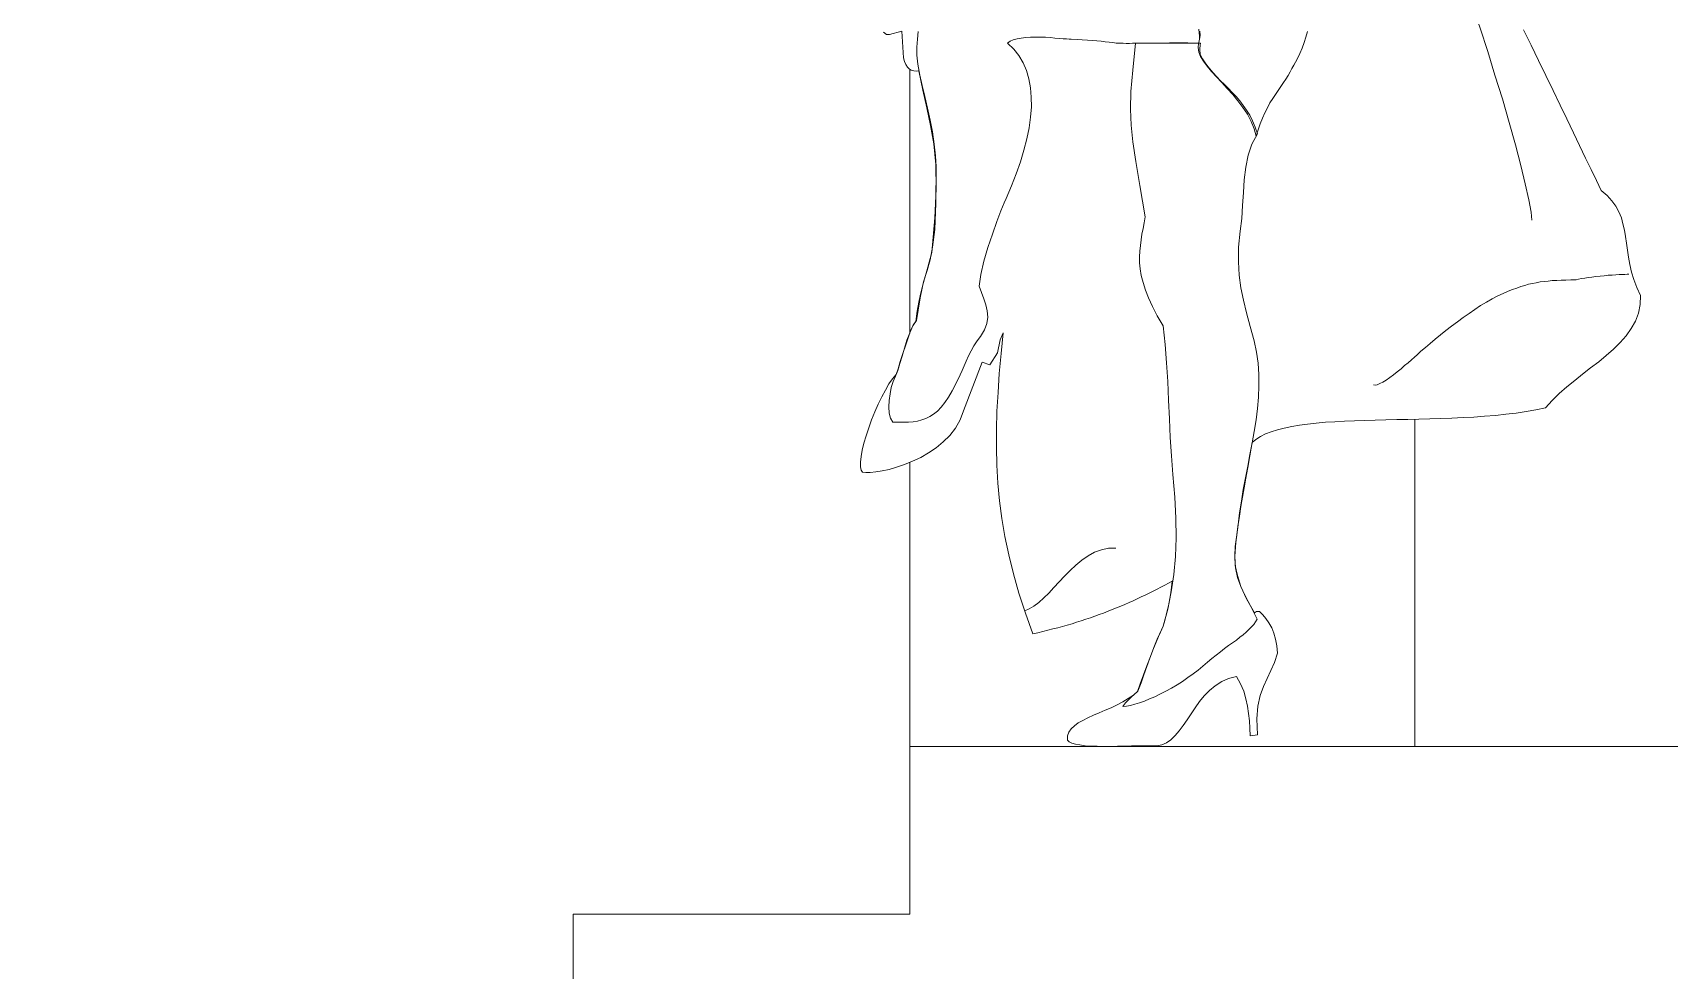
# Model space of a CAD drawing. Header units: metres. Extents: x -48 to 2360, y -1392 to 453.
# Drawn here: x 1300.936 to 1302.556, y 356.767 to 357.696 of the extents above; entities that cross this region are included whole.
import ezdxf

# ---------------------------------------------------------------- set-up
doc = ezdxf.new("R2010")
doc.units = ezdxf.units.M
doc.layers.get('0').update_dxf_attribs({"color": 200})
for name, color, linetype, lineweight in [('corte1', 211, 'Continuous', 20), ('corte2', 213, 'Continuous', 9), ('corte3', 215, 'Continuous', 5)]:
    doc.layers.add(name, color=color, linetype=linetype, lineweight=lineweight)

# ---------------------------------------------------------------- blocks, each defined once
blk = doc.blocks.new('A$C322F3531')
at = {"linetype": 'Continuous'}
for points in [[(0.2082, 0.7074), (0.2112, 0.7052), (0.2143, 0.7052), (0.2263, 0.7086), (0.2282, 0.6821), (0.2292, 0.6785), (0.2305, 0.6754), (0.232, 0.673), (0.2338, 0.6712), (0.2358, 0.6699), (0.2382, 0.6694), (0.2405, 0.669), (0.2431, 0.6692), (0.2471, 0.6501), (0.2512, 0.6325), (0.2549, 0.6152), (0.258, 0.5968), (0.26, 0.5763), (0.2605, 0.5525), (0.2592, 0.5238), (0.256, 0.4892), (0.2536, 0.4796), (0.2512, 0.471), (0.2489, 0.4632), (0.2469, 0.4558), (0.2449, 0.4481), (0.2432, 0.4401), (0.2416, 0.4312), (0.2403, 0.421), (0.238, 0.418), (0.2354, 0.4127), (0.2329, 0.4058), (0.2302, 0.3978), (0.2274, 0.3894), (0.2249, 0.3814), (0.2227, 0.3741), (0.2207, 0.3685), (0.2172, 0.3643), (0.2136, 0.3592), (0.2102, 0.353), (0.2065, 0.3463), (0.2031, 0.3391), (0.1996, 0.3314), (0.1965, 0.3234), (0.1936, 0.3156), (0.1911, 0.3078), (0.1889, 0.3003), (0.1871, 0.2934), (0.186, 0.2871), (0.1854, 0.2816), (0.1854, 0.2771), (0.1862, 0.2738), (0.1876, 0.2718), (0.1907, 0.2714), (0.1952, 0.2714), (0.2005, 0.272), (0.2069, 0.2729), (0.2138, 0.2745), (0.2212, 0.2765), (0.2291, 0.2792), (0.2371, 0.2825), (0.2451, 0.2863), (0.2529, 0.2907), (0.2605, 0.2958), (0.2674, 0.3018), (0.274, 0.3081), (0.2794, 0.3154), (0.284, 0.3236), (0.2874, 0.3323), (0.3058, 0.3807), (0.3134, 0.378), (0.3212, 0.3898), (0.3236, 0.4029), (0.3267, 0.4096), (0.3247, 0.3892), (0.3229, 0.3696), (0.3216, 0.3505), (0.3205, 0.332), (0.32, 0.3138), (0.32, 0.2961), (0.3203, 0.2785), (0.3214, 0.2609), (0.323, 0.2434), (0.3254, 0.2258), (0.3285, 0.208), (0.3323, 0.1898), (0.3369, 0.1711), (0.3423, 0.152), (0.3487, 0.1322), (0.356, 0.1116), (0.361, 0.1127), (0.366, 0.1138), (0.3709, 0.1151), (0.3758, 0.1164), (0.3807, 0.1176), (0.3854, 0.1189), (0.3901, 0.1202), (0.3949, 0.1216), (0.3994, 0.1231), (0.404, 0.1245), (0.4085, 0.126), (0.413, 0.1274), (0.4174, 0.1291), (0.4218, 0.1307), (0.4261, 0.1322), (0.4305, 0.134), (0.4347, 0.1356), (0.439, 0.1373), (0.4432, 0.1391), (0.4472, 0.1407), (0.4514, 0.1425), (0.4554, 0.1443), (0.4594, 0.1462), (0.4634, 0.1482), (0.4674, 0.15), (0.4712, 0.1518), (0.4752, 0.1538), (0.479, 0.1558), (0.4829, 0.1578), (0.4867, 0.1598), (0.4903, 0.1618), (0.4941, 0.1638), (0.4934, 0.1578), (0.4927, 0.1522), (0.4918, 0.1465), (0.4907, 0.1411), (0.4894, 0.1356), (0.4881, 0.1302), (0.4867, 0.1247), (0.4852, 0.1191), (0.4816, 0.1114), (0.4781, 0.1034), (0.4749, 0.0954), (0.4719, 0.0874), (0.469, 0.0793), (0.4661, 0.0711), (0.4632, 0.0629), (0.4601, 0.0549), (0.4556, 0.0509), (0.4505, 0.0474), (0.445, 0.0442), (0.4394, 0.0413), (0.4336, 0.0384), (0.4276, 0.0358), (0.4216, 0.0333), (0.416, 0.0309), (0.4105, 0.0284), (0.4056, 0.0258), (0.401, 0.0233), (0.3972, 0.0204), (0.394, 0.0173), (0.3918, 0.014), (0.3905, 0.0104), (0.3903, 0.0064), (0.392, 0.0047), (0.3947, 0.0033), (0.3983, 0.0022), (0.4027, 0.0015), (0.4078, 0.0007), (0.4136, 0.0004), (0.4196, 0.0002), (0.4261, 0), (0.4329, 0), (0.4398, 0.0002), (0.4469, 0.0004), (0.4538, 0.0005), (0.4605, 0.0005), (0.4669, 0.0007), (0.4729, 0.0007), (0.4785, 0.0007), (0.4838, 0.0016), (0.4885, 0.0036), (0.4928, 0.0067), (0.497, 0.0107), (0.5008, 0.0155), (0.5048, 0.0207), (0.5087, 0.0264), (0.5127, 0.0324), (0.5167, 0.0384), (0.521, 0.0444), (0.5257, 0.05), (0.531, 0.0553), (0.5367, 0.06), (0.543, 0.0642), (0.5499, 0.0673), (0.5577, 0.0694), (0.5617, 0.062), (0.5648, 0.0547), (0.567, 0.0473), (0.5686, 0.04), (0.5697, 0.0327), (0.5705, 0.0253), (0.5708, 0.018), (0.5712, 0.0105), (0.5785, 0.0116), (0.5779, 0.0273), (0.5788, 0.04), (0.5812, 0.0505), (0.5843, 0.0594), (0.5879, 0.0673), (0.5917, 0.0751), (0.5952, 0.0833), (0.5981, 0.0925), (0.5976, 0.0996), (0.5963, 0.1062), (0.5946, 0.1122), (0.5925, 0.1176), (0.5897, 0.1225), (0.5868, 0.1267), (0.5837, 0.1305), (0.5805, 0.1336), (0.5788, 0.1338), (0.5776, 0.1336), (0.5766, 0.1331), (0.5756, 0.1325), (0.5677, 0.1463), (0.5621, 0.1585), (0.5585, 0.1694), (0.5565, 0.1792), (0.5559, 0.1887), (0.5563, 0.198), (0.5576, 0.2074), (0.559, 0.2178), (0.5607, 0.2282), (0.5621, 0.2376), (0.5636, 0.2469), (0.5652, 0.2562), (0.5668, 0.2658), (0.5688, 0.2762), (0.5708, 0.2878), (0.5732, 0.3011), (0.5768, 0.3041), (0.5814, 0.3071), (0.5863, 0.3096), (0.5919, 0.3118), (0.5981, 0.3138), (0.605, 0.3154), (0.6123, 0.3169), (0.6199, 0.3181), (0.6281, 0.3192), (0.6366, 0.3201), (0.6457, 0.3211), (0.655, 0.3216), (0.6646, 0.3221), (0.6745, 0.3225), (0.6846, 0.3229), (0.695, 0.3232), (0.7055, 0.3234), (0.7163, 0.3238), (0.7272, 0.324), (0.7381, 0.3241), (0.749, 0.3245), (0.7599, 0.3249), (0.7708, 0.3252), (0.7819, 0.3258), (0.7926, 0.3263), (0.8033, 0.3271), (0.8139, 0.328), (0.8243, 0.3291), (0.8346, 0.3303), (0.8444, 0.3318), (0.8541, 0.3334), (0.8635, 0.3354), (0.8701, 0.3427), (0.877, 0.3496), (0.8846, 0.3561), (0.8924, 0.3625), (0.9002, 0.3689), (0.9082, 0.3749), (0.9162, 0.3811), (0.9237, 0.3872), (0.931, 0.3936), (0.9375, 0.4001), (0.9435, 0.4069), (0.9484, 0.414), (0.9526, 0.4214), (0.9555, 0.4292), (0.9571, 0.4378), (0.9575, 0.4467), (0.9539, 0.4547), (0.951, 0.4625), (0.9486, 0.4699), (0.947, 0.4774), (0.9457, 0.4847), (0.9446, 0.4916), (0.9437, 0.4985), (0.9428, 0.505), (0.9417, 0.5114), (0.9402, 0.5176), (0.9386, 0.5238), (0.9362, 0.5296), (0.9332, 0.5352), (0.9293, 0.5405), (0.9246, 0.5458), (0.9186, 0.5508), (0.9139, 0.5607), (0.9086, 0.5714), (0.9032, 0.5828), (0.8973, 0.5952), (0.8912, 0.6079), (0.8846, 0.6216), (0.8779, 0.6354), (0.871, 0.6497), (0.8639, 0.6645), (0.8566, 0.6794), (0.8493, 0.6946), (0.8419, 0.7097)], [(0.6279, 0.7083), (0.6263, 0.7026), (0.6246, 0.6972), (0.6226, 0.6917), (0.6203, 0.6865), (0.6176, 0.6808), (0.6143, 0.675), (0.6126, 0.6716), (0.6108, 0.6681), (0.6088, 0.6646), (0.6065, 0.661), (0.6041, 0.6576), (0.6016, 0.6537), (0.599, 0.6499), (0.5963, 0.6459), (0.5936, 0.6417), (0.5908, 0.6374), (0.5883, 0.6327), (0.5857, 0.6277), (0.5834, 0.6225), (0.581, 0.6168), (0.579, 0.6108), (0.5772, 0.6045), (0.5752, 0.6119), (0.5723, 0.6192), (0.5685, 0.6263), (0.5639, 0.633), (0.559, 0.6396), (0.5539, 0.6459), (0.5485, 0.6519), (0.5432, 0.6577), (0.5379, 0.6634), (0.533, 0.6686), (0.5287, 0.6739), (0.525, 0.6788), (0.5221, 0.6836), (0.5203, 0.6879), (0.5196, 0.6923), (0.5201, 0.6963), (0.521, 0.7003), (0.5216, 0.7045), (0.5214, 0.7086)], [(0.5203, 0.7105), (0.5208, 0.707), (0.521, 0.7037), (0.521, 0.701), (0.5207, 0.6985), (0.5201, 0.6963), (0.5168, 0.6966), (0.5132, 0.6968), (0.5094, 0.697), (0.505, 0.697), (0.5007, 0.697), (0.4961, 0.697), (0.4914, 0.697), (0.4869, 0.6968), (0.4823, 0.6966), (0.4778, 0.6966), (0.4736, 0.6965), (0.4696, 0.6965), (0.4659, 0.6965), (0.4627, 0.6965), (0.4598, 0.6966), (0.4576, 0.6968), (0.4547, 0.6965), (0.4516, 0.6963), (0.4485, 0.6963), (0.4454, 0.6965), (0.4421, 0.6966), (0.4387, 0.6968), (0.4352, 0.6972), (0.4316, 0.6975), (0.4276, 0.6981), (0.4236, 0.6985), (0.4194, 0.699), (0.4149, 0.6994), (0.4101, 0.6997), (0.405, 0.7001), (0.3998, 0.7003), (0.3941, 0.7005), (0.3921, 0.7006), (0.3894, 0.7008), (0.386, 0.701), (0.3821, 0.7014), (0.378, 0.7017), (0.3734, 0.7021), (0.3685, 0.7025), (0.3636, 0.7026), (0.3587, 0.7026), (0.3538, 0.7026), (0.349, 0.7023), (0.3445, 0.7017), (0.3405, 0.701), (0.3367, 0.6999), (0.3336, 0.6986), (0.331, 0.6968), (0.3371, 0.6908), (0.3423, 0.6843), (0.3465, 0.6772), (0.3498, 0.6696), (0.3521, 0.6612), (0.3538, 0.6525), (0.3545, 0.6432), (0.3547, 0.6336), (0.3538, 0.6234), (0.3523, 0.6128), (0.3501, 0.6019), (0.3472, 0.5907), (0.3438, 0.579), (0.3396, 0.5672), (0.3349, 0.5552), (0.3296, 0.5428), (0.3278, 0.5385), (0.3245, 0.5305), (0.3205, 0.5201), (0.316, 0.5076), (0.3116, 0.4943), (0.3076, 0.4807), (0.3045, 0.4676), (0.3029, 0.4559), (0.3052, 0.4496), (0.3076, 0.4434), (0.3096, 0.4374), (0.3109, 0.4314), (0.3114, 0.4252), (0.3105, 0.419), (0.3083, 0.4127), (0.3043, 0.4061), (0.3009, 0.4018), (0.2978, 0.397), (0.2951, 0.392), (0.2923, 0.3869), (0.29, 0.3818), (0.288, 0.3769), (0.286, 0.3723), (0.2841, 0.3681), (0.2801, 0.3598), (0.2763, 0.3523), (0.2727, 0.346), (0.2689, 0.3407), (0.2652, 0.336), (0.2616, 0.3321), (0.2578, 0.3291), (0.2542, 0.3267), (0.2502, 0.3247), (0.2462, 0.3234), (0.242, 0.3223), (0.2376, 0.3216), (0.2331, 0.3212), (0.2282, 0.3211), (0.2231, 0.3211), (0.2176, 0.3211), (0.2152, 0.3252), (0.214, 0.3303), (0.2134, 0.3363), (0.2138, 0.3427), (0.2147, 0.3492), (0.216, 0.3556), (0.2178, 0.3614), (0.22, 0.3667), (0.2223, 0.3723), (0.2245, 0.3792), (0.2267, 0.3867), (0.2289, 0.3945), (0.2314, 0.4023), (0.2342, 0.4098), (0.2372, 0.4165), (0.2409, 0.4221), (0.2445, 0.4445), (0.248, 0.4601), (0.2514, 0.4716), (0.2543, 0.4821), (0.2569, 0.4947), (0.2589, 0.5121), (0.26, 0.5378), (0.2603, 0.5743), (0.2598, 0.5852), (0.2585, 0.5967), (0.2567, 0.6087), (0.2543, 0.6205), (0.2518, 0.6323), (0.2491, 0.6439), (0.2465, 0.6547), (0.2441, 0.6648), (0.2422, 0.6757), (0.2414, 0.6848), (0.2414, 0.6928), (0.242, 0.7005), (0.2425, 0.7081)], [(0.8499, 0.5212), (0.8492, 0.5294), (0.847, 0.5416), (0.8435, 0.5572), (0.839, 0.5756), (0.8337, 0.5959), (0.8275, 0.6181), (0.8208, 0.6414), (0.8135, 0.665), (0.8063, 0.6885), (0.7988, 0.7114), (0.7913, 0.733), (0.7843, 0.7528), (0.7809, 0.7618)], [(0.5241, 0.681), (0.5274, 0.6761), (0.5308, 0.6716), (0.5345, 0.6674), (0.5383, 0.6634), (0.5419, 0.6594), (0.5459, 0.6556), (0.5497, 0.6516), (0.5534, 0.6477), (0.5572, 0.6437), (0.5608, 0.6396), (0.5643, 0.635), (0.5676, 0.6303), (0.5707, 0.6252), (0.5736, 0.6196), (0.5761, 0.6136), (0.5783, 0.6068), (0.573, 0.5967), (0.5692, 0.5856), (0.5668, 0.5738), (0.5654, 0.5614), (0.5645, 0.5488), (0.5637, 0.5359), (0.5628, 0.523), (0.5614, 0.5105), (0.5597, 0.4945), (0.5596, 0.4801), (0.5603, 0.467), (0.5621, 0.4543), (0.5645, 0.442), (0.5677, 0.4294), (0.5712, 0.4161), (0.5752, 0.4018), (0.5776, 0.3907), (0.579, 0.3796), (0.5799, 0.3683), (0.5799, 0.3572), (0.5794, 0.346), (0.5785, 0.3347), (0.577, 0.3234), (0.5752, 0.3121), (0.5732, 0.3007), (0.571, 0.2892), (0.5688, 0.2778), (0.5665, 0.2661), (0.5643, 0.2547), (0.5625, 0.2431), (0.5607, 0.2314), (0.5594, 0.2196), (0.557, 0.202), (0.5561, 0.1882), (0.5567, 0.1769), (0.5587, 0.1673), (0.5619, 0.1583), (0.5663, 0.1493), (0.5717, 0.1387), (0.5781, 0.126), (0.5765, 0.1234), (0.5747, 0.1207), (0.5725, 0.1184), (0.5699, 0.1158), (0.5672, 0.1133), (0.5641, 0.1107), (0.561, 0.1082), (0.5576, 0.1054), (0.5537, 0.1027), (0.5499, 0.1), (0.5459, 0.0969), (0.5419, 0.0938), (0.5376, 0.0905), (0.5332, 0.0871), (0.5288, 0.0834), (0.5243, 0.0796), (0.5196, 0.0756), (0.5147, 0.0718), (0.5096, 0.0682), (0.5043, 0.0645), (0.4989, 0.0611), (0.4932, 0.0578), (0.4878, 0.0547), (0.4823, 0.052), (0.4768, 0.0493), (0.4716, 0.0471), (0.4665, 0.0449), (0.4616, 0.0433), (0.457, 0.0418), (0.4527, 0.0407), (0.4487, 0.04), (0.4452, 0.0396), (0.4458, 0.0405), (0.4467, 0.0418), (0.4479, 0.0433), (0.4494, 0.0449), (0.4514, 0.0469), (0.4538, 0.0491), (0.4565, 0.0516), (0.4596, 0.0545), (0.4623, 0.0622), (0.4656, 0.0709), (0.469, 0.0798), (0.4725, 0.0891), (0.4759, 0.098), (0.4792, 0.1062), (0.4823, 0.1133), (0.485, 0.1191), (0.4896, 0.136), (0.493, 0.1531), (0.4956, 0.1703), (0.4972, 0.1882), (0.4978, 0.2067), (0.4976, 0.2263), (0.4965, 0.2471), (0.4947, 0.2694), (0.4932, 0.2878), (0.4921, 0.3061), (0.4912, 0.3245), (0.4905, 0.3431), (0.4896, 0.3616), (0.4885, 0.38), (0.487, 0.3983), (0.485, 0.4167), (0.4792, 0.4265), (0.4745, 0.4358), (0.4707, 0.4443), (0.4676, 0.4521), (0.4652, 0.4596), (0.4634, 0.4665), (0.4623, 0.473), (0.4618, 0.4792), (0.4618, 0.485), (0.4619, 0.4907), (0.4625, 0.4963), (0.4632, 0.5019), (0.4641, 0.5074), (0.4652, 0.513), (0.4663, 0.5187), (0.4672, 0.5247), (0.4621, 0.5556), (0.4581, 0.5796), (0.4552, 0.5988), (0.4534, 0.6154), (0.4527, 0.6314), (0.4532, 0.6488), (0.4549, 0.6699), (0.4576, 0.6968), (0.5221, 0.6968), (0.5217, 0.695), (0.5214, 0.6906), (0.5217, 0.6854), (0.5241, 0.681)], [(0.9459, 0.4678), (0.9444, 0.4678), (0.9422, 0.4676), (0.9395, 0.4676), (0.9366, 0.4674), (0.9332, 0.4672), (0.9295, 0.4669), (0.9255, 0.4667), (0.9215, 0.4663), (0.9175, 0.4659), (0.9135, 0.4656), (0.9095, 0.465), (0.9057, 0.4645), (0.9023, 0.4639), (0.899, 0.4634), (0.8962, 0.4629), (0.8939, 0.4621), (0.8886, 0.4621), (0.8837, 0.4619), (0.879, 0.4619), (0.8746, 0.4616), (0.8702, 0.4614), (0.8661, 0.461), (0.8621, 0.4607), (0.8583, 0.4601), (0.8544, 0.4594), (0.8506, 0.4587), (0.8468, 0.4578), (0.843, 0.4567), (0.839, 0.4556), (0.835, 0.4541), (0.831, 0.4527), (0.8266, 0.4509), (0.8215, 0.4487), (0.8163, 0.4463), (0.8108, 0.4434), (0.8052, 0.4401), (0.7993, 0.4367), (0.7937, 0.4329), (0.7879, 0.429), (0.7821, 0.4249), (0.7763, 0.4207), (0.7706, 0.4163), (0.765, 0.4121), (0.7595, 0.4078), (0.7544, 0.4034), (0.7494, 0.3992), (0.7446, 0.3952), (0.7401, 0.3914), (0.7384, 0.39), (0.7365, 0.388), (0.7339, 0.3856), (0.7308, 0.383), (0.7275, 0.3801), (0.7241, 0.3772), (0.7205, 0.3741), (0.7168, 0.371), (0.713, 0.3681), (0.7094, 0.3656), (0.7059, 0.363), (0.7026, 0.361), (0.6995, 0.3594), (0.697, 0.3583), (0.695, 0.358), (0.6934, 0.3581)], [(0.348, 0.1343), (0.3525, 0.1362), (0.3572, 0.1389), (0.362, 0.1425), (0.3669, 0.1471), (0.3718, 0.152), (0.3769, 0.1574), (0.382, 0.1631), (0.3874, 0.1687), (0.3929, 0.1743), (0.3987, 0.1796), (0.4045, 0.1845), (0.4109, 0.1889), (0.4172, 0.1923), (0.4239, 0.1949), (0.431, 0.1963), (0.4383, 0.1965)]]:
    blk.add_lwpolyline(points, dxfattribs=at)

msp = doc.modelspace()

# ---------------------------------------------------------------- linework, layer by layer
at = {"layer": 'corte1', "ltscale": 7, "transparency": 33554687}
for points in [[(1301.8041, 356.8225), (1301.8041, 356.9885), (1307.3048, 356.9885), (1307.3048, 356.9885)], [(1294.0905, 356.4905), (1294.0905, 356.2905), (1296.9505, 356.2905), (1296.9505, 356.4905), (1301.1381, 356.4905), (1301.1381, 356.6565), (1301.4711, 356.6565), (1301.4711, 356.8225), (1301.8041, 356.8225)]]:
    msp.add_lwpolyline(points, dxfattribs=at)
at = {"layer": 'corte2', "ltscale": 7, "transparency": 33554687}
for points in [[(1301.8041, 357.6595), (1301.8041, 357.3977)], [(1302.3041, 357.3126), (1302.3041, 356.9885)], [(1301.8041, 357.2698), (1301.8041, 356.8225)]]:
    msp.add_lwpolyline(points, dxfattribs=at)

# ---------------------------------------------------------------- block references
at = {"layer": 'corte3', "transparency": 33554687}
msp.add_blockref('A$C322F3531', (1301.5699, 356.9885), dxfattribs=at)

doc.saveas('drawing.dxf')
